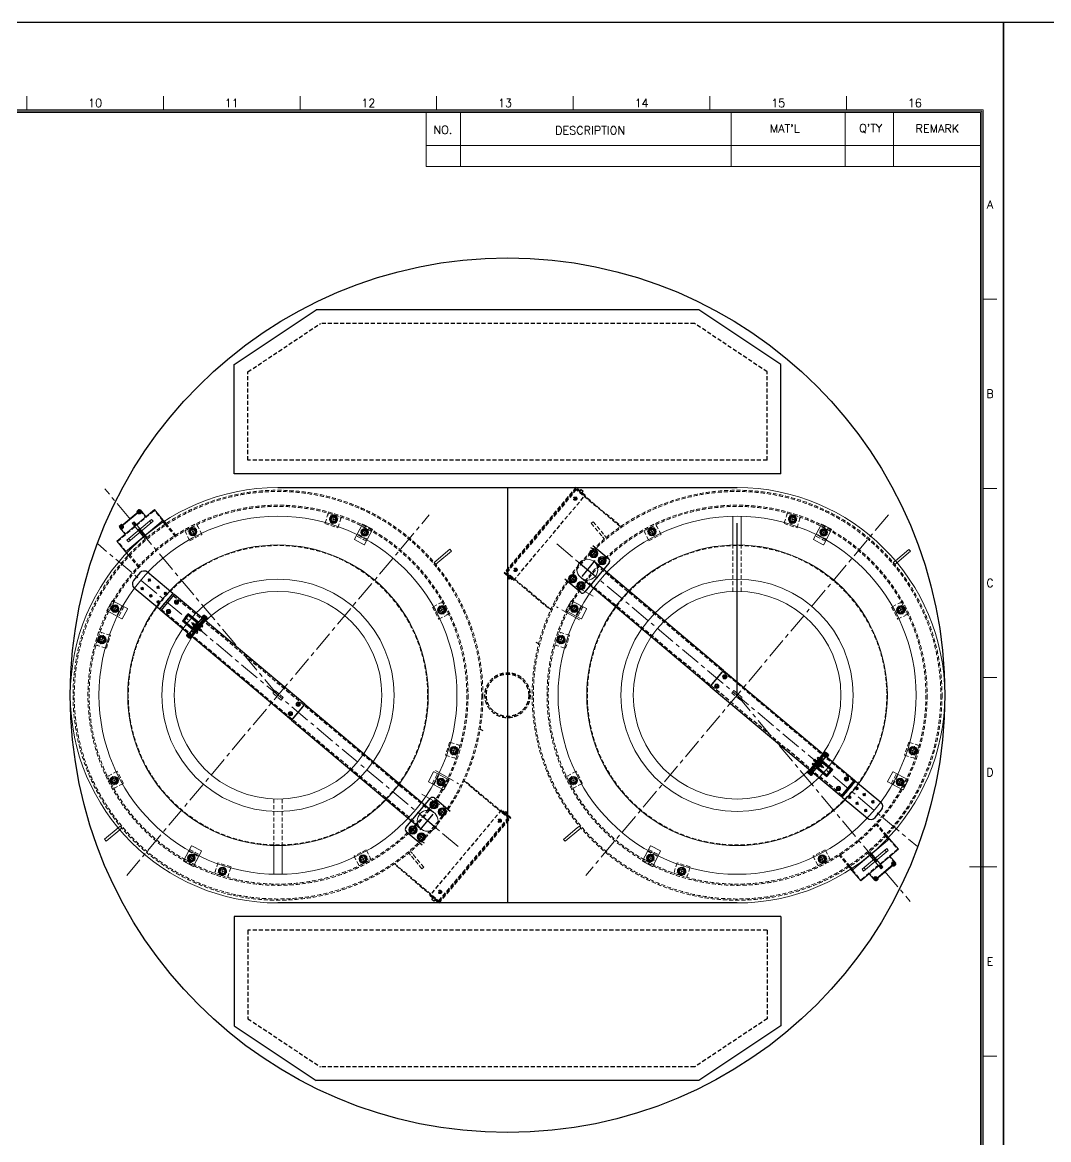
# Model space of a CAD drawing. Extents: x 0 to 24546, y -1194 to 5970.
# Drawn here: x 4810 to 8566, y 1882 to 5970 of the extents above; entities that cross this region are included whole.
import ezdxf
from ezdxf.enums import TextEntityAlignment as Align

# ---------------------------------------------------------------- set-up
doc = ezdxf.new("R2010")
doc.units = 0
doc.header["$LTSCALE"] = 60
doc.linetypes.add('CENTER', pattern=[2, 1.25, -0.25, 0.25, -0.25])
doc.linetypes.add('HIDDEN', pattern=[0.375, 0.25, -0.125])
doc.layers.get('0').update_dxf_attribs({"linetype": 'CONTINUOUS'})
for name, color, linetype in [('2', 2, 'HIDDEN'), ('A', 2, 'CONTINUOUS'), ('BOM-UDEF', 3, 'CONTINUOUS'), ('C', 3, 'CENTER'), ('CL', 3, 'CENTER'), ('CO', 7, 'CONTINUOUS'), ('D', 1, 'CONTINUOUS'), ('DIM', 2, 'CONTINUOUS'), ('FL', 1, 'CONTINUOUS'), ('H', 6, 'HIDDEN'), ('HL', 2, 'HIDDEN'), ('TITLE', 7, 'CONTINUOUS')]:
    doc.layers.add(name, color=color, linetype=linetype)
doc.styles.add('ROMANS', font='ROMANS')

# ---------------------------------------------------------------- blocks, each defined once
blk = doc.blocks.new('SFFGEG')
at = {"layer": 'A', "lineweight": 5}
for p, q in [((464, -1043.64336), (452, -1050.5712)), ((452, -1050.5712), (452, -1064.4288)), ((476, -1050.5712), (464, -1043.64336)), ((476, -1064.4288), (476, -1050.5712)), ((452, -1064.4288), (464, -1071.35664)), ((464, -1071.35664), (476, -1064.4288))]:
    blk.add_line(p, q, dxfattribs=at)
for radius in [15, 13.3, 12]:
    blk.add_circle((464, -1057.5), radius, dxfattribs=at)
at = {"layer": 'CL', "lineweight": 5}
for p, q in [((447, -1057.5), (481, -1057.5)), ((448.152, -1057.5), (479.848, -1057.5)), ((448.7, -1057.5), (479.3, -1057.5)), ((464, -1040.5), (464, -1074.5)), ((464, -1041.652), (464, -1073.348)), ((464, -1042.2), (464, -1072.8))]:
    blk.add_line(p, q, dxfattribs=at)
at = {"layer": 'D', "lineweight": 5}
blk.add_circle((464, -1057.5), 8.1, dxfattribs=at)
at = {"layer": 'H', "lineweight": 5}
blk.add_circle((464, -1057.5), 9, dxfattribs=at)
blk = doc.blocks.new('WEFWEEF')
at = {"layer": 'A', "lineweight": 5}
for p, q in [((1324.5, -977.99432), (1318, -981.7469)), ((1331, -981.7469), (1324.5, -977.99432)), ((1318, -981.7469), (1318, -989.2531)), ((1318, -989.2531), (1324.5, -993.00568)), ((1324.5, -993.00568), (1331, -989.2531)), ((1331, -989.2531), (1331, -981.7469))]:
    blk.add_line(p, q, dxfattribs=at)
for radius in [7.8, 6.5]:
    blk.add_circle((1324.5, -985.5), radius, dxfattribs=at)
at = {"layer": 'CL', "lineweight": 5}
for p, q in [((1324.5, -976.7), (1324.5, -994.3)), ((1324.5, -976.999), (1324.5, -994.001)), ((1315.7, -985.5), (1333.3, -985.5)), ((1315.999, -985.5), (1333.001, -985.5))]:
    blk.add_line(p, q, dxfattribs=at)
at = {"layer": 'H', "lineweight": 5}
blk.add_circle((1324.5, -985.5), 4.6, dxfattribs=at)
blk = doc.blocks.new('HS_BOM', base_point=(2934.2, 4983.9))
at = {"layer": 'BOM-UDEF', "lineweight": 5}
blk.add_circle((2934.2, 4983.9), 0.25, dxfattribs=at)
blk = doc.blocks.new('egasghr')
at = {"layer": 'A', "lineweight": 5}
for p, q in [((4766.1, 1991.9), (4766.1, 2031.9)), ((4829.1, 2032.9), (4767.1, 2032.9)), ((4787.1, 2020.4), (4792.1, 2020.4)), ((4787.1, 2003.4), (4792.1, 2003.4)), ((4830.1, 2031.9), (4830.1, 1991.9)), ((4829.1, 1990.9), (4767.1, 1990.9))]:
    blk.add_line(p, q, dxfattribs=at)
for centre, radius, start, end in [((4767.1, 2031.9), 1, 90, 180), ((4787.1, 2011.9), 8.5, 90, 270), ((4792.1, 2011.9), 8.5, 270, 90), ((4829.1, 2031.9), 1, 0, 90), ((4767.1, 1991.9), 1, 180, 270), ((4829.1, 1991.9), 1, 270, 0)]:
    blk.add_arc(centre, radius, start, end, dxfattribs=at)
at = {"layer": 'C', "lineweight": 5}
for p, q in [((4773.6, 2011.9), (4805.6, 2011.9)), ((4789.6, 1998.4), (4789.6, 2025.4))]:
    blk.add_line(p, q, dxfattribs=at)
at = {"layer": 'H', "lineweight": 5}
for p, q in [((4775.1, 1990.9), (4775.1, 2032.9)), ((4807.1, 1990.9), (4807.1, 2032.9))]:
    blk.add_line(p, q, dxfattribs=at)
blk = doc.blocks.new('aggs')
at = {"layer": 'A', "lineweight": 5}
for p, q in [((2058.8, 1709), (2047.8, 1702.7)), ((2047.8, 1702.7), (2047.8, 1690)), ((2047.8, 1690), (2058.8, 1683.6)), ((2069.8, 1702.7), (2058.8, 1709)), ((2058.8, 1683.6), (2069.8, 1690)), ((2069.8, 1690), (2069.8, 1702.7))]:
    blk.add_line(p, q, dxfattribs=at)
for radius in [14, 11.8, 11, 8, 7.1]:
    blk.add_circle((2058.8, 1696.3), radius, dxfattribs=at)
at = {"layer": 'CL', "lineweight": 5}
for p, q in [((2042.8, 1696.3), (2074.8, 1696.3)), ((2044.1, 1696.3), (2073.5, 1696.3)), ((2045, 1696.3), (2072.6, 1696.3)), ((2058.8, 1712.3), (2058.8, 1680.3)), ((2058.8, 1711), (2058.8, 1681.6)), ((2058.8, 1710.1), (2058.8, 1682.5))]:
    blk.add_line(p, q, dxfattribs=at)
at = {"layer": 'BOM-UDEF', "lineweight": 5}
for p in [(2060.4, 1707.3), (2060.5, 1705.8), (2063.3, 1705.1)]:
    blk.add_blockref('HS_BOM', p, dxfattribs=at)

msp = doc.modelspace()

# ---------------------------------------------------------------- linework, layer by layer
at = {"lineweight": 5}
for centre, radius in [((5745.4, 3508.1), 425), ((7425.4, 3508.1), 425), ((5745.4, 3508.1), 380), ((7425.4, 3508.1), 380)]:
    msp.add_circle(centre, radius, dxfattribs=at)
at = {"layer": '2'}
for p, q in [((5360.4, 3880.8), (5311.5, 3822.5)), ((5360.4, 3880.8), (5311.5, 3822.5)), ((7810.4, 3135.4), (7859.3, 3193.6)), ((7810.4, 3135.4), (7859.3, 3193.6))]:
    msp.add_line(p, q, dxfattribs=at)
at = {"layer": 'A', "lineweight": 5}
for p, q in [((8326, 5650), (326, 5650)), ((8321, 5645), (331, 5645)), ((8321, 115), (8321, 5645)), ((8326, 110), (8326, 5650)), ((8316, 5640), (336, 5640)), ((6287.7, 5442), (6287.7, 5640)), ((8316, 120), (8316, 5640)), ((5155.2, 4071.5), (5293.1, 4187.2)), ((5165, 4121.9), (5241.7, 4186.2)), ((5166.5, 4120.2), (5243.1, 4184.5)), ((5229.1, 4180.9), (5228.8, 4180)), ((5231, 4177.3), (5228.8, 4180)), ((5236.7, 4187.3), (5229.1, 4180.9)), ((5239.9, 4184.7), (5231, 4177.3)), ((5231, 4181.9), (5233.3, 4179.2)), ((5235.4, 4185.6), (5237.7, 4182.9)), ((5237.6, 4187.5), (5236.7, 4187.3)), ((5237.6, 4187.5), (5239.9, 4184.7)), ((5241.7, 4186.2), (5262.4, 4161.5)), ((5243.1, 4184.5), (5241.7, 4186.2)), ((5325.2, 4148.9), (5293.1, 4187.2)), ((5164.8, 4127), (5172.5, 4133.4)), ((5166.8, 4123.4), (5175.7, 4130.8)), ((5171.2, 4131.7), (5173.4, 4129)), ((5172.5, 4133.4), (5173.4, 4133.6)), ((5175.7, 4130.8), (5173.4, 4133.6)), ((5187.3, 4033.2), (5325.2, 4148.9)), ((5192.1, 4075.7), (5282.5, 4151.6)), ((5197.9, 4068.8), (5288.3, 4144.7)), ((5211.7, 4137.2), (5218.6, 4143)), ((5211.7, 4137.2), (5253.5, 4087.4)), ((5218.6, 4143), (5260.4, 4093.1)), ((5282.5, 4151.6), (5288.3, 4144.7)), ((7410.4, 4057.9), (7410.4, 4162.9)), ((7440.4, 4057.9), (7440.4, 4162.9)), ((5164.5, 4126.1), (5164.8, 4127)), ((5164.5, 4126.1), (5166.8, 4123.4)), ((5165, 4121.9), (5185.8, 4097.2)), ((5166.5, 4120.2), (5165, 4121.9)), ((5166.7, 4128), (5169, 4125.3)), ((5187.3, 4033.2), (5155.2, 4071.5)), ((5192.1, 4075.7), (5197.9, 4068.8)), ((6374.3, 4042.1), (6324.5, 4000.3)), ((6380.1, 4035.2), (6330.3, 3993.4)), ((6374.3, 4042.1), (6380.1, 4035.2)), ((8054.5, 4041.8), (8004.7, 4000)), ((8060.3, 4034.9), (8010.5, 3993.1)), ((8054.5, 4041.8), (8060.3, 4034.9)), ((5365, 3876.9), (5360.4, 3880.8)), ((5316.1, 3818.7), (5311.5, 3822.5)), ((5430.8, 3768.1), (5446.1, 3755.3)), ((5434.7, 3772.7), (5450, 3759.9)), ((5461.5, 3742.4), (5446.1, 3755.3)), ((5465.3, 3747), (5450, 3759.9)), ((7709.4, 3273.7), (7724.7, 3260.9)), ((7705.5, 3269.1), (7720.8, 3256.3)), ((7736.2, 3243.4), (7720.8, 3256.3)), ((7740, 3248), (7724.7, 3260.9)), ((7854.7, 3197.5), (7859.3, 3193.6)), ((7805.8, 3139.2), (7810.4, 3135.4)), ((5110.5, 2981.2), (5160.3, 3023)), ((5116.3, 2974.3), (5166.1, 3016.1)), ((6790.8, 2980.9), (6840.6, 3022.7)), ((6796.6, 2974), (6846.4, 3015.8)), ((5116.3, 2974.3), (5110.5, 2981.2)), ((5730.4, 2958.3), (5730.4, 2853.2)), ((5760.4, 2958.3), (5760.4, 2853.2)), ((6796.6, 2974), (6790.8, 2980.9)), ((7983.5, 2983), (7845.6, 2867.3)), ((8015.7, 2944.7), (7877.8, 2829)), ((7972.9, 2947.3), (7882.6, 2871.5)), ((7978.7, 2940.4), (7972.9, 2947.3)), ((7983.5, 2983), (8015.7, 2944.7)), ((7978.7, 2940.4), (7888.3, 2864.6)), ((7952.3, 2873.2), (7910.5, 2923)), ((7959.2, 2879), (7917.4, 2928.8)), ((8005.8, 2894.2), (7985, 2918.9)), ((7845.6, 2867.3), (7877.8, 2829)), ((7888.3, 2864.6), (7882.6, 2871.5)), ((8004.3, 2896), (7927.7, 2831.7)), ((8005.8, 2894.2), (7929.2, 2829.9)), ((7959.2, 2879), (7952.3, 2873.2)), ((8004, 2892.7), (7995.2, 2885.3)), ((7995.2, 2885.3), (7997.5, 2882.6)), ((7999.7, 2884.4), (7997.4, 2887.2)), ((7998.3, 2882.7), (7997.5, 2882.6)), ((8006, 2889.2), (7998.3, 2882.7)), ((8004.1, 2888.1), (8001.8, 2890.9)), ((8006.3, 2890), (8004, 2892.7)), ((8004.3, 2896), (8005.8, 2894.2)), ((8006.3, 2890), (8006, 2889.2)), ((7929.2, 2829.9), (7908.4, 2854.7)), ((7927.7, 2831.7), (7929.2, 2829.9)), ((7930.9, 2831.4), (7939.8, 2838.8)), ((7933.2, 2828.7), (7930.9, 2831.4)), ((7935.4, 2830.5), (7933.1, 2833.3)), ((7933.2, 2828.7), (7934.1, 2828.8)), ((7934.1, 2828.8), (7941.8, 2835.3)), ((7939.9, 2834.2), (7937.6, 2837)), ((7939.8, 2838.8), (7942.1, 2836.1)), ((7941.8, 2835.3), (7942.1, 2836.1))]:
    msp.add_line(p, q, dxfattribs=at)
at = {"layer": 'A', "color": 7, "lineweight": 5}
msp.add_line((6287.7, 5520), (8316, 5520), dxfattribs=at)
at = {"layer": 'A'}
for p, q in [((5585.4, 4718.1), (5885.4, 4918.1)), ((7285.4, 4918.1), (5885.4, 4918.1)), ((7585.4, 4718.1), (7285.4, 4918.1)), ((5585.4, 4318.1), (5585.4, 4718.1)), ((7585.4, 4318.1), (7585.4, 4718.1)), ((7585.4, 4318.1), (5585.4, 4318.1)), ((5745.4, 4268.1), (6585.4, 4268.1)), ((6585.4, 4268.1), (6585.4, 2748.1)), ((6585.4, 4268.1), (7425.4, 4268.1)), ((5325.2, 4148.9), (5329.6, 4143.6)), ((5329.6, 4143.6), (5335.3, 4136.9)), ((7425.4, 3508.1), (7425.4, 4138.1)), ((6955.9, 4006.5), (6897.9, 4055.2)), ((5187.3, 4033.2), (5190.9, 4028.9)), ((5190.9, 4028.9), (5197.4, 4021.2)), ((6957.2, 3992.4), (6867.2, 3885.1)), ((7376.3, 3598.9), (6904.7, 3994.6)), ((5240.3, 3955.4), (5217.1, 3927.8)), ((5360.4, 3880.8), (5268.5, 3957.9)), ((6853.1, 3883.9), (6795, 3932.6)), ((7327.4, 3540.7), (6855.9, 3936.4)), ((5311.5, 3822.5), (5219.6, 3899.7)), ((5360.4, 3880.8), (5311.5, 3822.5)), ((5365, 3876.9), (5316.1, 3818.7)), ((5843.4, 3475.5), (5365, 3876.9)), ((5794.5, 3417.3), (5316.1, 3818.7)), ((5406.3, 3792.6), (5417.2, 3805.6)), ((5452.3, 3770.4), (5414.3, 3802.2)), ((5455.2, 3773.8), (5417.2, 3805.6)), ((5406.3, 3792.6), (5395.4, 3779.6)), ((5433.3, 3747.8), (5395.4, 3779.6)), ((5436.2, 3751.2), (5398.3, 3783)), ((5409.8, 3789.7), (5401.7, 3780.1)), ((5409.8, 3789.7), (5417.8, 3799.3)), ((5413.3, 3723.9), (5470.6, 3792.2)), ((5478.2, 3785.8), (5420.9, 3717.5)), ((5434.7, 3772.7), (5430.8, 3768.1)), ((5468, 3757.2), (5459.9, 3763.9)), ((5470.9, 3760.6), (5462.8, 3767.4)), ((5468.3, 3794.1), (5474.3, 3801.3)), ((5480.5, 3783.8), (5468.3, 3794.1)), ((5474.3, 3801.3), (5475.2, 3801.4)), ((5486.6, 3791), (5474.3, 3801.3)), ((5475.2, 3801.4), (5486.5, 3791.9)), ((5486.6, 3791), (5480.5, 3783.8)), ((5486.5, 3791.9), (5486.6, 3791)), ((5420.9, 3717.5), (5413.3, 3723.9)), ((5413.4, 3722.7), (5413.3, 3723.9)), ((5419.8, 3717.4), (5413.4, 3722.7)), ((5437.1, 3736.7), (5429.4, 3743.2)), ((5449, 3734.6), (5441, 3741.3)), ((5451.9, 3738), (5443.9, 3744.8)), ((5451.9, 3738), (5449, 3734.6)), ((5465.3, 3747), (5461.5, 3742.4)), ((5468, 3757.2), (5470.9, 3760.6)), ((5420.9, 3717.5), (5419.8, 3717.4)), ((7327.4, 3540.7), (7376.3, 3598.9)), ((7376.3, 3598.9), (7854.7, 3197.5)), ((7330.3, 3544.1), (7373.4, 3595.4)), ((7327.4, 3540.7), (7805.8, 3139.2)), ((5843.4, 3475.5), (5794.5, 3417.3)), ((5843.4, 3475.5), (6315, 3079.8)), ((5840.5, 3472), (5797.4, 3420.7)), ((5794.5, 3417.3), (6266.1, 3021.5)), ((7692.6, 3230.4), (7749.9, 3298.7)), ((7757.6, 3292.3), (7700.2, 3223.9)), ((7705.5, 3269.1), (7709.4, 3273.7)), ((7718.9, 3278.1), (7721.8, 3281.5)), ((7718.9, 3278.1), (7727, 3271.4)), ((7721.8, 3281.5), (7729.9, 3274.8)), ((7733.7, 3279.4), (7741.4, 3273)), ((7749.9, 3298.7), (7751.1, 3298.8)), ((7749.9, 3298.7), (7757.6, 3292.3)), ((7751.1, 3298.8), (7757.5, 3293.4)), ((7757.5, 3293.4), (7757.6, 3292.3)), ((7684.2, 3225.1), (7690.3, 3232.3)), ((7690.3, 3232.3), (7702.5, 3222)), ((7702.9, 3259), (7700, 3255.5)), ((7700, 3255.5), (7708, 3248.8)), ((7702.9, 3259), (7710.9, 3252.2)), ((7715.7, 3242.3), (7753.6, 3210.5)), ((7718.6, 3245.8), (7756.5, 3214)), ((7734.6, 3264.9), (7772.5, 3233.1)), ((7736.2, 3243.4), (7740, 3248)), ((7737.5, 3268.4), (7775.4, 3236.6)), ((7761.1, 3226.4), (7769.1, 3236)), ((7764.5, 3223.5), (7775.4, 3236.6)), ((7684.3, 3224.3), (7684.2, 3225.1)), ((7684.2, 3225.1), (7696.5, 3214.8)), ((7695.7, 3214.7), (7684.3, 3224.3)), ((7696.5, 3214.8), (7695.7, 3214.7)), ((7702.5, 3222), (7696.5, 3214.8)), ((7761.1, 3226.4), (7753, 3216.8)), ((7764.5, 3223.5), (7753.6, 3210.5)), ((7805.8, 3139.2), (7854.7, 3197.5)), ((7810.4, 3135.4), (7859.3, 3193.6)), ((7859.3, 3193.6), (7951.2, 3116.5)), ((6213.7, 3023.8), (6303.7, 3131)), ((6317.7, 3132.3), (6375.8, 3083.6)), ((7810.4, 3135.4), (7902.4, 3058.3)), ((7930.5, 3060.7), (7953.7, 3088.3)), ((6214.9, 3009.7), (6272.9, 2961)), ((7979.9, 2987.3), (7973.4, 2995)), ((7983.5, 2983), (7979.9, 2987.3)), ((7841.2, 2872.6), (7835.6, 2879.3)), ((7845.6, 2867.3), (7841.2, 2872.6)), ((6585.4, 2748.1), (5745.4, 2748.1)), ((7425.4, 2748.1), (6585.4, 2748.1)), ((7585.4, 2698.1), (5585.4, 2698.1)), ((5585.4, 2698.1), (5585.4, 2298.1)), ((7585.4, 2698.1), (7585.4, 2298.1)), ((5585.4, 2298.1), (5885.4, 2098.1)), ((7585.4, 2298.1), (7285.4, 2098.1)), ((7285.4, 2098.1), (5885.4, 2098.1))]:
    msp.add_line(p, q, dxfattribs=at)
at = {"layer": 'A', "lineweight": 20}
for p, q in [((5436.8, 3760.5), (5438.1, 3762)), ((5438.1, 3762), (5454.2, 3748.5)), ((5443.2, 3768.2), (5441.9, 3766.6)), ((5441.9, 3766.6), (5458, 3753.1)), ((5444.5, 3769.7), (5443.2, 3768.2)), ((5459.3, 3754.7), (5443.2, 3768.2)), ((5443.2, 3768.2), (5459.3, 3754.7)), ((5445.8, 3771.2), (5444.5, 3769.7)), ((5460.6, 3756.2), (5444.5, 3769.7)), ((5444.5, 3769.7), (5460.6, 3756.2)), ((5447.1, 3772.8), (5445.8, 3771.2)), ((5461.9, 3757.7), (5445.8, 3771.2)), ((5445.8, 3771.2), (5461.9, 3757.7)), ((5463.2, 3759.3), (5447.1, 3772.8)), ((5464.4, 3793.4), (5465.7, 3795)), ((5480.5, 3779.9), (5464.4, 3793.4)), ((5465.7, 3795), (5481.8, 3781.5)), ((5481.8, 3781.5), (5480.5, 3779.9)), ((5410.2, 3727.7), (5414.8, 3733.2)), ((5410.2, 3727.7), (5410.7, 3726.3)), ((5410.7, 3726.3), (5423.7, 3715.3)), ((5413.9, 3724.5), (5418.6, 3730.1)), ((5414.3, 3733.7), (5415.6, 3735.2)), ((5430.4, 3720.2), (5414.3, 3733.7)), ((5414.8, 3733.2), (5429.9, 3720.6)), ((5415.6, 3735.2), (5431.7, 3721.7)), ((5421.5, 3718.2), (5426.1, 3723.8)), ((5429.9, 3720.6), (5425.2, 3715.1)), ((5431.7, 3721.7), (5430.4, 3720.2)), ((5432.9, 3755.9), (5434.2, 3757.4)), ((5449, 3742.4), (5432.9, 3755.9)), ((5434.2, 3757.4), (5435.5, 3759)), ((5450.3, 3743.9), (5434.2, 3757.4)), ((5434.2, 3757.4), (5450.3, 3743.9)), ((5435.5, 3759), (5436.8, 3760.5)), ((5451.6, 3745.5), (5435.5, 3759)), ((5435.5, 3759), (5451.6, 3745.5)), ((5452.9, 3747), (5436.8, 3760.5)), ((5436.8, 3760.5), (5452.9, 3747)), ((5450.3, 3743.9), (5449, 3742.4)), ((5451.6, 3745.5), (5450.3, 3743.9)), ((5452.9, 3747), (5451.6, 3745.5)), ((5454.2, 3748.5), (5452.9, 3747)), ((5458, 3753.1), (5459.3, 3754.7)), ((5459.3, 3754.7), (5460.6, 3756.2)), ((5460.6, 3756.2), (5461.9, 3757.7)), ((5461.9, 3757.7), (5463.2, 3759.3)), ((5423.7, 3715.3), (5425.2, 3715.1)), ((7717.9, 3269.1), (7719.2, 3270.7)), ((7719.2, 3270.7), (7720.5, 3272.2)), ((7719.2, 3270.7), (7735.3, 3257.2)), ((7735.3, 3257.2), (7719.2, 3270.7)), ((7720.5, 3272.2), (7721.8, 3273.7)), ((7720.5, 3272.2), (7736.6, 3258.7)), ((7736.6, 3258.7), (7720.5, 3272.2)), ((7721.8, 3273.7), (7737.9, 3260.2)), ((7739.1, 3294.4), (7740.4, 3296)), ((7755.2, 3280.9), (7739.1, 3294.4)), ((7740.4, 3296), (7756.5, 3282.5)), ((7741, 3295.5), (7745.6, 3301.1)), ((7756, 3282.9), (7741, 3295.5)), ((7749.4, 3297.9), (7744.7, 3292.4)), ((7747.1, 3300.8), (7745.6, 3301.1)), ((7760.1, 3289.9), (7747.1, 3300.8)), ((7756.9, 3291.6), (7752.2, 3286)), ((7756.5, 3282.5), (7755.2, 3280.9)), ((7760.6, 3288.4), (7756, 3282.9)), ((7760.6, 3288.4), (7760.1, 3289.9)), ((7689, 3234.7), (7690.3, 3236.2)), ((7705.1, 3221.2), (7689, 3234.7)), ((7690.3, 3236.2), (7706.4, 3222.7)), ((7708.9, 3258.4), (7707.7, 3256.9)), ((7707.7, 3256.9), (7723.7, 3243.4)), ((7710.2, 3259.9), (7708.9, 3258.4)), ((7708.9, 3258.4), (7725, 3244.9)), ((7725, 3244.9), (7708.9, 3258.4)), ((7711.5, 3261.5), (7710.2, 3259.9)), ((7710.2, 3259.9), (7726.3, 3246.5)), ((7726.3, 3246.5), (7710.2, 3259.9)), ((7712.8, 3263), (7711.5, 3261.5)), ((7711.5, 3261.5), (7727.6, 3248)), ((7727.6, 3248), (7711.5, 3261.5)), ((7728.9, 3249.5), (7712.8, 3263)), ((7716.7, 3267.6), (7717.9, 3269.1)), ((7732.7, 3254.1), (7716.7, 3267.6)), ((7717.9, 3269.1), (7734, 3255.6)), ((7734, 3255.6), (7717.9, 3269.1)), ((7723.7, 3243.4), (7725, 3244.9)), ((7725, 3244.9), (7726.3, 3246.5)), ((7726.3, 3246.5), (7727.6, 3248)), ((7727.6, 3248), (7728.9, 3249.5)), ((7734, 3255.6), (7732.7, 3254.1)), ((7735.3, 3257.2), (7734, 3255.6)), ((7736.6, 3258.7), (7735.3, 3257.2)), ((7737.9, 3260.2), (7736.6, 3258.7)), ((7706.4, 3222.7), (7705.1, 3221.2))]:
    msp.add_line(p, q, dxfattribs=at)
at = {"layer": 'A'}
for points in [[(0, 0), (8400, 0), (8400, 5970), (0, 5970)], [(8400, -1194), (18480, -1194), (18480, 5970), (8400, 5970)]]:
    msp.add_lwpolyline(points, close=True, dxfattribs=at)
msp.add_circle((6585.4, 3508.1), 1600, dxfattribs=at)
at = {"layer": 'A', "lineweight": 5}
for centre, radius in [((5745.4, 3508.1), 655), ((7425.4, 3508.1), 655), ((5745.4, 3508.1), 550), ((7425.4, 3508.1), 550), ((6877.7, 3967.7), 38.1), ((5274.8, 3929.7), 4.5), ((5248.5, 3898.3), 4.5), ((5306.5, 3903.1), 4.5), ((5333.2, 3880.7), 4.5), ((5280.1, 3871.7), 4.5), ((5306.9, 3849.3), 4.5), ((7864, 3166.8), 4.5), ((7890.7, 3144.4), 4.5), ((7837.6, 3135.4), 4.5), ((7864.4, 3113), 4.5), ((7922.3, 3117.9), 4.5), ((6293.1, 3048.5), 38.1), ((7896, 3086.4), 4.5)]:
    msp.add_circle(centre, radius, dxfattribs=at)
for centre, radius, start, end in [((5745.4, 3508.1), 760, 90, 270), ((7425.4, 3508.1), 760, 270, 90), ((5231.2, 4179.4), 2.55, 95.591, 164.409), ((5239.3, 4176.4), 10, 113.2199, 146.7801), ((5237.9, 4184.9), 2.55, 95.591, 164.409), ((5175.1, 4122.5), 10, 113.2199, 146.7801), ((5173.6, 4131), 2.55, 95.591, 164.409), ((5167, 4125.5), 2.55, 95.591, 164.409), ((7997.2, 2885.1), 2.55, 275.591, 344.409), ((7995.7, 2893.6), 10, 293.2199, 326.7801), ((8003.8, 2890.7), 2.55, 275.591, 344.409), ((7933, 2831.2), 2.55, 275.591, 344.409), ((7931.5, 2839.7), 10, 293.2199, 326.7801), ((7939.6, 2836.8), 2.55, 275.591, 344.409)]:
    msp.add_arc(centre, radius, start, end, dxfattribs=at)
at = {"layer": 'A'}
for centre, radius, start, end in [((6949.5, 3998.8), 10, 320, 50), ((5232.5, 3915), 20, 140, 230), ((5255.6, 3942.6), 20, 50, 140), ((6859.5, 3891.5), 10, 230, 320), ((5427.6, 3733), 17, 212.8014, 229.5998), ((5427.4, 3733.1), 17, 230.4002, 247.1986), ((7743.4, 3283), 17, 50.4002, 67.1986), ((7743.2, 3283.2), 17, 32.8014, 49.5998), ((6311.3, 3124.6), 10, 50, 140), ((7938.4, 3101.2), 20, 320, 50), ((7915.2, 3073.6), 20, 230, 320), ((6221.3, 3017.4), 10, 140, 230)]:
    msp.add_arc(centre, radius, start, end, dxfattribs=at)
at = {"layer": 'A', "lineweight": 20}
for centre, radius, start, end in [((5414.4, 3728.9), 4.34, 195.591, 264.409), ((5428.2, 3733.8), 17, 212.8014, 229.5998), ((5428, 3733.9), 17, 230.4002, 247.1986), ((5425.6, 3719.4), 4.34, 195.591, 264.409), ((7745.2, 3296.7), 4.34, 15.591, 84.409), ((7742.8, 3282.2), 17, 50.4002, 67.1986), ((7742.6, 3282.4), 17, 32.8014, 49.5998), ((7756.5, 3287.3), 4.34, 15.591, 84.409)]:
    msp.add_arc(centre, radius, start, end, dxfattribs=at)
at = {"layer": 'C', "lineweight": 5}
for p, q in [((5745.4, 3508.1), (5112.1, 4262.9)), ((6898.5, 3870), (6814.5, 3918.5)), ((6848.5, 3783.4), (6764.5, 3831.9)), ((7425.4, 3508.1), (8058.8, 2753.3)), ((6322.3, 3232.8), (6406.3, 3184.2)), ((6272.3, 3146.1), (6356.3, 3097.6))]:
    msp.add_line(p, q, dxfattribs=at)
at = {"layer": 'CL', "color": 1, "linetype": 'Continuous', "lineweight": 5}
msp.add_line((6287.7, 5442), (8316, 5442), dxfattribs=at)
at = {"layer": 'CL', "lineweight": 5}
for p, q in [((5231.6, 4185.6), (5243.2, 4171.8)), ((5236.3, 4180), (5240.8, 4174.7)), ((5167.4, 4131.7), (5178.9, 4117.9)), ((5191.8, 2848.4), (6299, 4167.8)), ((7979, 4167.8), (6871.8, 2848.4)), ((5172.1, 4126.1), (5176.6, 4120.8)), ((6405.1, 2954.5), (5085.7, 4061.6)), ((6765.7, 4061.6), (8085.1, 2954.5)), ((5279.7, 3925.6), (5269.9, 3933.8)), ((5270.7, 3924.8), (5278.9, 3934.6)), ((5253.4, 3894.2), (5243.6, 3902.4)), ((5244.4, 3893.4), (5252.6, 3903.2)), ((5311.4, 3899), (5301.6, 3907.3)), ((5302.4, 3898.2), (5310.6, 3908.1)), ((5338.1, 3876.6), (5328.3, 3884.8)), ((5329.1, 3875.8), (5337.3, 3885.6)), ((5285, 3867.6), (5275.2, 3875.9)), ((5276, 3866.8), (5284.2, 3876.6)), ((5311.8, 3845.2), (5301.9, 3853.4)), ((5302.7, 3844.4), (5311, 3854.2)), ((7859.1, 3170.9), (7868.9, 3162.7)), ((7868.1, 3171.7), (7859.9, 3161.9)), ((7885.8, 3148.5), (7895.6, 3140.3)), ((7894.8, 3149.3), (7886.6, 3139.5)), ((7832.7, 3139.5), (7842.5, 3131.3)), ((7841.7, 3140.3), (7833.5, 3130.5)), ((7859.5, 3117.1), (7869.3, 3108.9)), ((7868.5, 3117.9), (7860.2, 3108.1)), ((7917.4, 3122), (7927.2, 3113.7)), ((7926.5, 3122.8), (7918.2, 3113)), ((7891.1, 3090.6), (7900.9, 3082.3)), ((7900.1, 3091.3), (7891.9, 3081.5)), ((8003.4, 2884.4), (7991.9, 2898.2)), ((7998.8, 2890), (7994.3, 2895.4)), ((7939.2, 2830.5), (7927.6, 2844.3)), ((7934.5, 2836.1), (7930, 2841.5))]:
    msp.add_line(p, q, dxfattribs=at)
at = {"layer": 'CL'}
for p, q in [((6844.9, 3995.2), (6910.5, 3940.2)), ((6905.2, 4000.5), (6850.2, 3934.9)), ((5482.1, 3798.2), (5415.3, 3718.5)), ((7688.7, 3218), (7755.5, 3297.6)), ((6325.9, 3021), (6260.3, 3076)), ((6265.6, 3015.7), (6320.6, 3081.3))]:
    msp.add_line(p, q, dxfattribs=at)
at = {"layer": 'CL', "lineweight": 20}
for p, q in [((5449.3, 3759.1), (5451.9, 3762.2)), ((5450.6, 3760.6), (5453.2, 3763.7)), ((5451.9, 3762.2), (5454.5, 3765.2)), ((5471.8, 3785.9), (5474.4, 3789)), ((5423, 3727.7), (5416.6, 3720)), ((5424.3, 3729.2), (5421.7, 3726.2)), ((5442.9, 3751.5), (5440.3, 3748.4)), ((5444.2, 3753), (5441.6, 3749.9)), ((5445.5, 3754.5), (5442.9, 3751.5)), ((5446.8, 3756), (5444.2, 3753)), ((7746.5, 3286.9), (7749.1, 3290)), ((7747.8, 3288.4), (7754.3, 3296.1)), ((7699, 3230.2), (7696.4, 3227.2)), ((7718.9, 3254), (7716.3, 3250.9)), ((7720.2, 3255.5), (7717.6, 3252.4)), ((7721.5, 3257), (7718.9, 3254)), ((7724.1, 3260.1), (7726.6, 3263.2)), ((7725.3, 3261.6), (7727.9, 3264.7)), ((7726.6, 3263.2), (7729.2, 3266.2)), ((7727.9, 3264.7), (7730.5, 3267.8))]:
    msp.add_line(p, q, dxfattribs=at)
at = {"layer": 'CO', "lineweight": 5}
msp.add_line((6413.7, 5442), (6413.7, 5640), dxfattribs=at)
at = {"layer": 'CO', "color": 1, "lineweight": 5}
for p, q in [((7403.6, 5442), (7403.6, 5640)), ((7820.6, 5442), (7820.6, 5640)), ((7997.9, 5442), (7997.9, 5640))]:
    msp.add_line(p, q, dxfattribs=at)
at = {"layer": 'FL', "lineweight": 5}
for p, q in [((5234.3, 4178.5), (5233.3, 4178.9)), ((5240, 4171.8), (5234.3, 4178.5)), ((5238.1, 4181.7), (5237.9, 4182.8)), ((5243.8, 4174.9), (5238.1, 4181.7)), ((5173.9, 4127.8), (5173.7, 4128.9)), ((5170.1, 4124.6), (5169.1, 4125)), ((5175.8, 4117.9), (5170.1, 4124.6)), ((5179.5, 4121), (5173.9, 4127.8)), ((7991.3, 2895.1), (7996.9, 2888.3)), ((7995, 2898.3), (8000.7, 2891.5)), ((7996.9, 2888.3), (7997.1, 2887.3)), ((8000.7, 2891.5), (8001.7, 2891.1)), ((7927, 2841.2), (7932.7, 2834.4)), ((7930.8, 2844.4), (7936.5, 2837.6)), ((7932.7, 2834.4), (7932.9, 2833.4)), ((7936.5, 2837.6), (7937.5, 2837.2))]:
    msp.add_line(p, q, dxfattribs=at)
at = {"layer": 'FL'}
for p, q in [((5413.4, 3722.7), (5430.1, 3742.7)), ((5419.8, 3717.4), (5436.5, 3737.3)), ((5430.1, 3742.7), (5430.4, 3744.3)), ((5436.5, 3737.3), (5438, 3737.8)), ((7734.3, 3278.9), (7732.8, 3278.3)), ((7751.1, 3298.8), (7734.3, 3278.9)), ((7740.8, 3273.5), (7740.5, 3271.9)), ((7757.5, 3293.4), (7740.8, 3273.5))]:
    msp.add_line(p, q, dxfattribs=at)
at = {"layer": 'H'}
for p, q in [((5635.4, 4691.3), (5900.6, 4868.1)), ((7270.3, 4868.1), (5900.6, 4868.1)), ((7535.4, 4691.3), (7270.3, 4868.1)), ((5635.4, 4368.1), (5635.4, 4691.3)), ((7535.4, 4368.1), (7535.4, 4691.3)), ((7535.4, 4368.1), (5635.4, 4368.1)), ((6836.2, 4269.2), (6573.5, 3956.2)), ((6836.4, 4266), (6576.8, 3956.5)), ((6836.7, 4263.1), (6579.6, 3956.7)), ((6837, 4259.9), (6582.8, 3957)), ((6870.1, 4240.7), (6836.2, 4269.2)), ((6868.6, 4239), (6836.4, 4266)), ((6867.3, 4237.4), (6836.7, 4263.1)), ((6998.2, 4124.6), (6837, 4259.9)), ((6848.6, 4253.2), (6851.3, 4256.5)), ((6855.5, 4247.4), (6848.6, 4253.2)), ((6851.3, 4256.5), (6855, 4260.8)), ((6855, 4260.8), (6861.9, 4255.1)), ((6861.9, 4255.1), (6858.2, 4250.7)), ((6607.5, 3927.7), (6870.1, 4240.7)), ((6858.2, 4250.7), (6855.5, 4247.4)), ((6992.3, 4132.6), (6867.3, 4237.4)), ((5321.7, 4146), (5331.5, 4134.4)), ((6899.4, 4042.7), (6890.4, 4047.9)), ((7851.8, 3194), (6913.2, 3981.6)), ((6573.5, 3956.2), (6607.5, 3927.7)), ((6576.8, 3956.5), (6608.9, 3929.5)), ((6610.2, 3931), (6579.6, 3956.7)), ((6744.1, 3821.7), (6582.8, 3957)), ((6588.7, 3943.5), (6585, 3939.1)), ((6585, 3939.1), (6591.9, 3933.3)), ((6591.4, 3946.8), (6588.7, 3943.5)), ((6598.3, 3941), (6591.4, 3946.8)), ((6591.9, 3933.3), (6595.6, 3937.7)), ((6595.6, 3937.7), (6598.3, 3941)), ((6735.1, 3826.2), (6610.2, 3931)), ((7808.7, 3142.7), (6870.1, 3930.3)), ((5362.1, 3873.4), (6300.7, 3085.9)), ((5319, 3822.1), (6257.6, 3034.5)), ((6699.4, 3696.3), (6690.4, 3701.5)), ((6485.1, 3383.8), (6494.5, 3379.4)), ((6426.7, 3194.4), (6588, 3059.1)), ((6435.7, 3189.9), (6560.6, 3085.1)), ((6563.4, 3088.4), (6300.7, 2775.4)), ((6560.6, 3085.1), (6591.2, 3059.4)), ((6594.1, 3059.7), (6561.9, 3086.7)), ((6597.3, 3059.9), (6563.4, 3088.4)), ((6575.2, 3078.5), (6572.5, 3075.2)), ((6572.5, 3075.2), (6579.4, 3069.4)), ((6578.9, 3082.8), (6575.2, 3078.5)), ((6585.8, 3077), (6578.9, 3082.8)), ((6579.4, 3069.4), (6582.1, 3072.7)), ((6582.1, 3072.7), (6585.8, 3077)), ((6333.9, 2756.2), (6588, 3059.1)), ((6334.1, 2753), (6591.2, 3059.4)), ((6334.4, 2750.2), (6594.1, 3059.7)), ((6334.7, 2746.9), (6597.3, 3059.9)), ((7980.1, 2980.1), (7970.4, 2991.7)), ((6271.4, 2973.4), (6280.4, 2968.3)), ((6172.6, 2891.6), (6333.9, 2756.2)), ((6178.5, 2883.6), (6303.5, 2778.7)), ((7849.1, 2870.2), (7839.4, 2881.7)), ((6300.7, 2775.4), (6334.7, 2746.9)), ((6302.2, 2777.2), (6334.4, 2750.2)), ((6303.5, 2778.7), (6334.1, 2753)), ((6308.9, 2761.1), (6312.6, 2765.4)), ((6315.8, 2755.3), (6308.9, 2761.1)), ((6312.6, 2765.4), (6315.4, 2768.7)), ((6315.4, 2768.7), (6322.3, 2763)), ((6319.5, 2759.7), (6315.8, 2755.3)), ((6322.3, 2763), (6319.5, 2759.7)), ((7535.4, 2648.1), (5635.4, 2648.1)), ((5635.4, 2648.1), (5635.4, 2324.8)), ((7535.4, 2648.1), (7535.4, 2324.8)), ((5635.4, 2324.8), (5900.6, 2148.1)), ((7535.4, 2324.8), (7270.3, 2148.1)), ((7270.3, 2148.1), (5900.6, 2148.1))]:
    msp.add_line(p, q, dxfattribs=at)
at = {"layer": 'H', "lineweight": 5}
for p, q in [((6826.4, 4232.6), (6839, 4222)), ((6838, 4233.6), (6827.5, 4221)), ((5158.4, 4071.2), (5292.8, 4183.9)), ((5232.5, 4175.6), (5241.4, 4183)), ((5235.4, 4172.1), (5232.5, 4175.6)), ((5239.2, 4171.9), (5233.2, 4179.1)), ((5238.5, 4182), (5233.9, 4178.2)), ((5237.7, 4173.9), (5234.7, 4177.4)), ((5235.4, 4172.1), (5236.3, 4172.2)), ((5236.3, 4172.2), (5244, 4178.6)), ((5237.8, 4183), (5243.8, 4175.7)), ((5242.1, 4177.6), (5239.2, 4181.1)), ((5243.8, 4175.7), (5239.2, 4171.9)), ((5240, 4171.8), (5239.2, 4171.9)), ((5243.8, 4174.9), (5240, 4171.8)), ((5241.4, 4183), (5260.7, 4160)), ((5241.4, 4183), (5244.3, 4179.5)), ((5243.8, 4175.7), (5243.8, 4174.9)), ((5244, 4178.6), (5244.3, 4179.5)), ((5323.4, 4147.4), (5292.8, 4183.9)), ((5929.2, 4174.2), (5917.2, 4136)), ((5953.1, 4166.7), (5929.2, 4174.2)), ((7609.2, 4174.2), (7597.2, 4136)), ((7633.1, 4166.7), (7609.2, 4174.2)), ((5177.1, 4129.1), (5168.3, 4121.7)), ((5179.6, 4121.8), (5173.5, 4129.1)), ((5180.1, 4125.6), (5177.1, 4129.1)), ((5275.6, 4145.8), (5281.4, 4138.9)), ((5331.5, 4134.4), (5368.3, 4090.6)), ((5335.3, 4136.9), (5372.1, 4093)), ((5426.6, 4120.6), (5448.7, 4132.1)), ((5467.2, 4096.7), (5448.7, 4132.1)), ((5917.2, 4136), (5964.9, 4121)), ((5951.3, 4160.9), (5927.4, 4168.5)), ((5951.3, 4160.9), (5975.1, 4153.4)), ((5953.1, 4166.7), (5976.9, 4159.1)), ((5964.9, 4121), (5976.9, 4159.1)), ((6891.7, 4137.2), (6898.6, 4143)), ((6891.7, 4137.2), (6933.5, 4087.4)), ((6898.6, 4143), (6940.4, 4093.1)), ((7106.6, 4120.6), (7128.7, 4132.1)), ((7147.2, 4096.7), (7128.7, 4132.1)), ((7597.2, 4136), (7644.9, 4121)), ((7631.3, 4160.9), (7607.4, 4168.5)), ((7631.3, 4160.9), (7655.1, 4153.4)), ((7633.1, 4166.7), (7656.9, 4159.1)), ((7644.9, 4121), (7656.9, 4159.1)), ((5168.3, 4121.7), (5187.6, 4098.7)), ((5168.3, 4121.7), (5171.2, 4118.2)), ((5168.9, 4125.2), (5175, 4118)), ((5169.7, 4124.3), (5174.3, 4128.1)), ((5173.4, 4120), (5170.5, 4123.5)), ((5172.1, 4118.3), (5171.2, 4118.2)), ((5179.8, 4124.7), (5172.1, 4118.3)), ((5177.8, 4123.7), (5174.9, 4127.2)), ((5175, 4118), (5179.6, 4121.8)), ((5175, 4118), (5175.8, 4117.9)), ((5175.8, 4117.9), (5179.5, 4121)), ((5179.5, 4121), (5179.6, 4121.8)), ((5180.1, 4125.6), (5179.8, 4124.7)), ((5260.4, 4093.1), (5266.8, 4085.5)), ((5426.6, 4120.6), (5404.4, 4109.1)), ((5404.4, 4109.1), (5422.8, 4073.6)), ((5429.3, 4115.3), (5407.1, 4103.7)), ((5422.8, 4073.6), (5467.2, 4096.7)), ((5429.3, 4115.3), (5451.5, 4126.8)), ((6940.4, 4093.1), (6946.8, 4085.5)), ((7106.6, 4120.6), (7084.4, 4109.1)), ((7084.4, 4109.1), (7102.8, 4073.6)), ((7109.3, 4115.3), (7087.1, 4103.7)), ((7102.8, 4073.6), (7147.2, 4096.7)), ((7109.3, 4115.3), (7131.5, 4126.8)), ((5189.1, 4034.7), (5158.4, 4071.2)), ((5199, 4081.5), (5204.8, 4074.6)), ((5253.5, 4087.4), (5259.9, 4079.7)), ((6933.5, 4087.4), (6939.9, 4079.7)), ((7410.4, 3887.8), (7410.4, 4057.9)), ((7440.4, 3887.8), (7440.4, 4057.9)), ((5197.4, 4021.2), (5234.2, 3977.3)), ((5200.5, 4024.5), (5237.3, 3980.6)), ((6324.5, 4000.3), (6316.8, 3993.9)), ((6330.3, 3993.4), (6322.6, 3987)), ((6607.9, 3972.1), (6620.5, 3961.6)), ((6619.5, 3973.1), (6608.9, 3960.6)), ((8004.7, 4000), (7997, 3993.6)), ((8010.5, 3993.1), (8002.8, 3986.7)), ((6346.4, 3849.1), (6310.9, 3830.6)), ((6352.6, 3824.2), (6341.1, 3846.3)), ((6357.9, 3826.9), (6346.4, 3849.1)), ((8026.4, 3849.1), (7990.9, 3830.6)), ((8032.6, 3824.2), (8021.1, 3846.3)), ((8037.9, 3826.9), (8026.4, 3849.1)), ((6310.9, 3830.6), (6334, 3786.3)), ((6334, 3786.3), (6369.5, 3804.8)), ((6352.6, 3824.2), (6364.2, 3802)), ((6357.9, 3826.9), (6369.5, 3804.8)), ((7990.9, 3830.6), (8014, 3786.3)), ((8014, 3786.3), (8049.5, 3804.8)), ((8032.6, 3824.2), (8044.2, 3802)), ((8037.9, 3826.9), (8049.5, 3804.8)), ((5086.8, 3715.7), (5094.3, 3739.6)), ((5092.5, 3713.9), (5100.1, 3737.8)), ((5132.5, 3727.5), (5094.3, 3739.6)), ((5117.5, 3679.9), (5132.5, 3727.5)), ((6766.8, 3715.7), (6774.3, 3739.6)), ((6772.5, 3713.9), (6780.1, 3737.8)), ((6812.5, 3727.5), (6774.3, 3739.6)), ((6797.5, 3679.9), (6812.5, 3727.5)), ((5086.8, 3715.7), (5079.3, 3691.9)), ((5079.3, 3691.9), (5117.5, 3679.9)), ((5092.5, 3713.9), (5085, 3690.1)), ((6766.8, 3715.7), (6759.3, 3691.9)), ((6759.3, 3691.9), (6797.5, 3679.9)), ((6772.5, 3713.9), (6765, 3690.1)), ((5733.9, 3525.5), (5726.2, 3516.3)), ((5756.9, 3490.6), (5726.2, 3516.3)), ((5764.6, 3499.8), (5733.9, 3525.5)), ((7406.2, 3516.3), (7413.9, 3525.5)), ((7406.2, 3516.3), (7436.9, 3490.6)), ((7413.9, 3525.5), (7444.6, 3499.8)), ((5764.6, 3499.8), (5756.9, 3490.6)), ((7436.9, 3490.6), (7444.6, 3499.8)), ((6373.4, 3336.3), (6358.3, 3288.6)), ((6411.5, 3324.3), (6373.4, 3336.3)), ((6398.3, 3302.2), (6405.8, 3326.1)), ((6404, 3300.4), (6411.5, 3324.3)), ((8053.4, 3336.3), (8038.3, 3288.6)), ((8091.5, 3324.3), (8053.4, 3336.3)), ((8078.3, 3302.2), (8085.8, 3326.1)), ((8084, 3300.4), (8091.5, 3324.3)), ((6358.3, 3288.6), (6396.5, 3276.6)), ((6398.3, 3302.2), (6390.8, 3278.4)), ((6404, 3300.4), (6396.5, 3276.6)), ((8038.3, 3288.6), (8076.5, 3276.6)), ((8078.3, 3302.2), (8070.8, 3278.4)), ((8084, 3300.4), (8076.5, 3276.6)), ((5156.8, 3229.9), (5121.3, 3211.4)), ((5179.9, 3185.5), (5156.8, 3229.9)), ((6836.8, 3229.9), (6801.3, 3211.4)), ((6859.9, 3185.5), (6836.8, 3229.9)), ((5132.9, 3189.2), (5121.3, 3211.4)), ((5138.2, 3192), (5126.7, 3214.2)), ((5132.9, 3189.2), (5144.4, 3167)), ((5138.2, 3192), (5149.8, 3169.8)), ((6812.9, 3189.2), (6801.3, 3211.4)), ((6818.2, 3192), (6806.7, 3214.2)), ((6812.9, 3189.2), (6824.4, 3167)), ((6818.2, 3192), (6829.8, 3169.8)), ((5144.4, 3167), (5179.9, 3185.5)), ((6824.4, 3167), (6859.9, 3185.5)), ((5730.4, 3128.4), (5730.4, 2958.3)), ((5760.4, 3128.4), (5760.4, 2958.3)), ((5160.3, 3023), (5168, 3029.4)), ((6562.9, 3044), (6550.4, 3054.6)), ((6551.4, 3043), (6561.9, 3055.6)), ((6840.6, 3022.7), (6848.2, 3029.2)), ((7970.4, 2991.7), (7933.6, 3035.5)), ((7973.4, 2995), (7936.6, 3038.9)), ((5166.1, 3016.1), (5173.8, 3022.5)), ((6846.4, 3015.8), (6854, 3022.3)), ((8012.4, 2944.9), (7878.1, 2832.2)), ((7981.8, 2981.5), (8012.4, 2944.9)), ((6068, 2942.6), (6023.6, 2919.5)), ((6023.6, 2919.5), (6042.1, 2884)), ((6061.5, 2900.9), (6083.7, 2912.4)), ((6064.3, 2895.5), (6086.4, 2907.1)), ((6086.4, 2907.1), (6068, 2942.6)), ((6230.5, 2923), (6224, 2930.7)), ((6272.3, 2873.2), (6230.5, 2923)), ((6237.4, 2928.8), (6230.9, 2936.4)), ((6279.2, 2879), (6237.4, 2928.8)), ((7748, 2942.6), (7703.6, 2919.5)), ((7703.6, 2919.5), (7722.1, 2884)), ((7741.5, 2900.9), (7763.7, 2912.4)), ((7744.3, 2895.5), (7766.4, 2907.1)), ((7766.4, 2907.1), (7748, 2942.6)), ((7835.6, 2879.3), (7798.7, 2923.2)), ((7839.4, 2881.7), (7802.6, 2925.6)), ((7910.5, 2923), (7904, 2930.7)), ((7917.4, 2928.8), (7910.9, 2936.4)), ((7971.8, 2934.7), (7966.1, 2941.5)), ((8002.5, 2894.5), (7983.3, 2917.5)), ((5525.9, 2895.2), (5513.9, 2857)), ((5539.6, 2855.2), (5515.7, 2862.7)), ((5573.6, 2880.1), (5525.9, 2895.2)), ((5561.6, 2842), (5573.6, 2880.1)), ((6061.5, 2900.9), (6039.3, 2889.3)), ((6064.3, 2895.5), (6042.1, 2884)), ((6279.2, 2879), (6272.3, 2873.2)), ((7205.9, 2895.2), (7193.9, 2857)), ((7219.6, 2855.2), (7195.7, 2862.7)), ((7253.6, 2880.1), (7205.9, 2895.2)), ((7241.6, 2842), (7253.6, 2880.1)), ((7741.5, 2900.9), (7719.3, 2889.3)), ((7744.3, 2895.5), (7722.1, 2884)), ((7847.4, 2868.7), (7878.1, 2832.2)), ((7895.2, 2870.4), (7889.4, 2877.3)), ((7990.8, 2890.6), (7991.1, 2891.4)), ((7990.8, 2890.6), (7993.7, 2887.1)), ((7991.1, 2891.4), (7998.7, 2897.8)), ((7995.8, 2898.2), (7991.2, 2894.3)), ((7991.3, 2895.1), (7991.2, 2894.3)), ((7991.2, 2894.3), (7997.3, 2887.1)), ((7995, 2898.3), (7991.3, 2895.1)), ((7993, 2892.4), (7995.9, 2888.9)), ((7993.7, 2887.1), (8002.5, 2894.5)), ((7995.8, 2898.2), (7995, 2898.3)), ((8001.9, 2890.9), (7995.8, 2898.2)), ((8001.1, 2891.9), (7996.5, 2888)), ((7997.4, 2896.1), (8000.3, 2892.6)), ((7998.7, 2897.8), (7999.6, 2898)), ((8002.5, 2894.5), (7999.6, 2898)), ((5537.8, 2849.5), (5513.9, 2857)), ((5537.8, 2849.5), (5561.6, 2842)), ((5539.6, 2855.2), (5563.4, 2847.7)), ((7217.8, 2849.5), (7193.9, 2857)), ((7217.8, 2849.5), (7241.6, 2842)), ((7219.6, 2855.2), (7243.4, 2847.7)), ((7929.5, 2833.2), (7910.2, 2856.1)), ((7926.8, 2837.5), (7926.5, 2836.7)), ((7929.5, 2833.2), (7926.5, 2836.7)), ((7934.5, 2843.9), (7926.8, 2837.5)), ((7927, 2841.2), (7930.8, 2844.4)), ((7927, 2840.4), (7931.6, 2844.3)), ((7927, 2840.4), (7927, 2841.2)), ((7933.1, 2833.2), (7927, 2840.4)), ((7928.7, 2838.5), (7931.7, 2835)), ((7938.3, 2840.6), (7929.5, 2833.2)), ((7930.8, 2844.4), (7931.6, 2844.3)), ((7931.6, 2844.3), (7937.7, 2837)), ((7932.3, 2834.1), (7936.9, 2838)), ((7933.2, 2842.2), (7936.1, 2838.7)), ((7935.4, 2844.1), (7934.5, 2843.9)), ((7935.4, 2844.1), (7938.3, 2840.6)), ((6344.4, 2783.6), (6331.8, 2794.1)), ((6332.8, 2782.5), (6343.4, 2795.1))]:
    msp.add_line(p, q, dxfattribs=at)
for centre, radius in [((5745.4, 3508.1), 750), ((5745.4, 3508.1), 745.5), ((7425.4, 3508.1), 750), ((7425.4, 3508.1), 745.5), ((5745.4, 3508.1), 695.5), ((5745.4, 3508.1), 691), ((7425.4, 3508.1), 695.5), ((7425.4, 3508.1), 691), ((5745.4, 3508.1), 547.7), ((7425.4, 3508.1), 547.7)]:
    msp.add_circle(centre, radius, dxfattribs=at)
at = {"layer": 'H'}
for centre, radius in [((6832.7, 4227.3), 6), ((6832.7, 4227.3), 5), ((6614.2, 3966.9), 6), ((6614.2, 3966.9), 5), ((6585.4, 3508.1), 82.6), ((6585.4, 3508.1), 77.6), ((6556.6, 3049.3), 6), ((6556.6, 3049.3), 5), ((6338.1, 2788.8), 6), ((6338.1, 2788.8), 5)]:
    msp.add_circle(centre, radius, dxfattribs=at)
at = {"layer": 'H', "lineweight": 5}
for centre, radius, start, end in [((5235.2, 4174.6), 2.55, 275.591, 344.409), ((5233.8, 4183.1), 10, 292.8014, 309.5998), ((5233.7, 4183), 10, 310.4002, 327.1986), ((5241.8, 4180.2), 2.55, 275.591, 344.409), ((5171, 4120.7), 2.55, 275.591, 344.409), ((5169.6, 4129.2), 10, 292.8014, 309.5998), ((5169.4, 4129.1), 10, 310.4002, 327.1986), ((5177.6, 4126.3), 2.55, 275.591, 344.409), ((5790, 3592), 555, 59.8315, 64.1685), ((7470, 3592), 555, 59.8315, 64.1685), ((5661.5, 3552.7), 555, 149.8315, 154.1685), ((7341.5, 3552.7), 555, 149.8315, 154.1685), ((5829.3, 3463.5), 555, 329.8315, 334.1685), ((7509.3, 3463.5), 555, 329.8315, 334.1685), ((5700.8, 3424.2), 555, 239.8315, 244.1685), ((7380.8, 3424.2), 555, 239.8315, 244.1685), ((7993.2, 2889.9), 2.55, 95.591, 164.409), ((8001.4, 2887), 10, 130.4002, 147.1986), ((8001.3, 2886.9), 10, 112.8014, 129.5998), ((7999.9, 2895.4), 2.55, 95.591, 164.409), ((7929, 2836), 2.55, 95.591, 164.409), ((7937.1, 2833.1), 10, 130.4002, 147.1986), ((7937, 2833), 10, 112.8014, 129.5998), ((7935.6, 2841.5), 2.55, 95.591, 164.409)]:
    msp.add_arc(centre, radius, start, end, dxfattribs=at)
at = {"layer": 'HL', "lineweight": 20}
for p, q in [((5447.1, 3764.9), (5445.8, 3763.4)), ((5448.3, 3766.5), (5447.1, 3764.9)), ((5449.6, 3768), (5448.3, 3766.5)), ((5450.9, 3769.5), (5449.6, 3768)), ((5458.1, 3760.9), (5456.8, 3759.4)), ((5459.3, 3762.5), (5458.1, 3760.9)), ((5469.6, 3791.8), (5468.3, 3790.2)), ((5478, 3784.7), (5476.7, 3783.2)), ((5418.1, 3730.5), (5419.4, 3732)), ((5426.6, 3723.4), (5427.8, 3724.9)), ((5436.8, 3752.7), (5438.1, 3754.2)), ((5438.1, 3754.2), (5439.3, 3755.8)), ((5439.3, 3755.8), (5440.6, 3757.3)), ((5440.6, 3757.3), (5441.9, 3758.8)), ((5445.2, 3745.6), (5446.5, 3747.1)), ((5446.5, 3747.1), (5447.8, 3748.7)), ((5447.8, 3748.7), (5449.1, 3750.2)), ((5449.1, 3750.2), (5450.3, 3751.7)), ((5455.5, 3757.9), (5454.2, 3756.3)), ((5456.8, 3759.4), (5455.5, 3757.9)), ((7725.6, 3270.5), (7724.3, 3269)), ((7744.3, 3292.7), (7743, 3291.2)), ((7752.7, 3285.7), (7751.4, 3284.1)), ((7692.8, 3231.5), (7694.1, 3233)), ((7711.5, 3253.7), (7712.8, 3255.2)), ((7712.8, 3255.2), (7714.1, 3256.7)), ((7714.1, 3256.7), (7715.3, 3258.3)), ((7715.3, 3258.3), (7716.6, 3259.8)), ((7719.9, 3246.6), (7721.2, 3248.1)), ((7721.8, 3265.9), (7720.5, 3264.4)), ((7721.2, 3248.1), (7722.5, 3249.7)), ((7723.1, 3267.5), (7721.8, 3265.9)), ((7722.5, 3249.7), (7723.8, 3251.2)), ((7724.3, 3269), (7723.1, 3267.5)), ((7723.8, 3251.2), (7725.1, 3252.7)), ((7730.2, 3258.9), (7728.9, 3257.3)), ((7731.5, 3260.4), (7730.2, 3258.9)), ((7732.8, 3261.9), (7731.5, 3260.4)), ((7734, 3263.5), (7732.8, 3261.9)), ((7701.3, 3224.4), (7702.6, 3225.9))]:
    msp.add_line(p, q, dxfattribs=at)
at = {"layer": 'HL'}
for p, q in [((5474.1, 3795.8), (5477.3, 3799.6)), ((5475.9, 3790.8), (5474.1, 3795.8)), ((5479.1, 3798.1), (5475.9, 3794.3)), ((5481.2, 3789.8), (5475.9, 3790.8)), ((5482.6, 3795.2), (5479.4, 3791.3)), ((5484.4, 3793.7), (5481.2, 3789.8)), ((7686.4, 3222.5), (7689.7, 3226.3)), ((7688.2, 3221), (7691.4, 3224.8)), ((7689.7, 3226.3), (7694.9, 3225.4)), ((7691.8, 3218), (7695, 3221.8)), ((7696.7, 3220.4), (7693.5, 3216.5)), ((7694.9, 3225.4), (7696.7, 3220.4))]:
    msp.add_line(p, q, dxfattribs=at)
for centre, radius, start, end in [((5476.1, 3796.3), 2.04, 195.61, 264.39), ((5482.6, 3798.7), 8, 213.2199, 246.7801), ((5481.4, 3791.9), 2.04, 195.61, 264.39), ((7689.5, 3224.3), 2.04, 15.61, 84.39), ((7688.3, 3217.5), 8, 33.2199, 66.7801), ((7694.8, 3219.8), 2.04, 15.61, 84.39)]:
    msp.add_arc(centre, radius, start, end, dxfattribs=at)
at = {"layer": 'TITLE', "color": 6, "lineweight": 5}
for p, q in [((4826, 5650), (4826, 5700)), ((5326, 5650), (5326, 5700)), ((5826, 5650), (5826, 5700)), ((6326, 5650), (6326, 5700)), ((6826, 5650), (6826, 5700)), ((7326, 5650), (7326, 5700)), ((7826, 5650), (7826, 5700)), ((8326, 4957.5), (8376, 4957.5)), ((8326, 4265), (8376, 4265)), ((8326, 3572.5), (8376, 3572.5)), ((8276, 2880), (8376, 2880)), ((8326, 2187.5), (8376, 2187.5))]:
    msp.add_line(p, q, dxfattribs=at)

# ---------------------------------------------------------------- block references
at = {"layer": 'A', "lineweight": 5}
for name, p, rotation in [('SFFGEG', (4800.3, 4027.3), 72.50000000003514), ('SFFGEG', (6480.3, 4027.3), 72.50000000003514), ('SFFGEG', (4710, 3206.9), 117.500000000035), ('SFFGEG', (6390, 3206.9), 117.500000000035), ('aggs', (6593.5, 1489.9), 61.99999999996045), ('aggs', (8273.5, 1489.9), 61.99999999996045), ('SFFGEG', (7225.2, 5134.8), 319.9999999999707), ('SFFGEG', (7255.9, 5109.1), 319.9999999999707), ('SFFGEG', (7148.1, 5042.9), 319.9999999999707), ('SFFGEG', (7178.7, 5017.2), 319.9999999999707), ('aggs', (7763.6, 4356.2), 152.0000000000769), ('WEFWEEF', (5755.3, 2242.6), 140.0000000000241), ('SFFGEG', (5444.3, 4543.5), 27.49999999999991), ('aggs', (9443.6, 4356.2), 152.0000000000769), ('SFFGEG', (7124.3, 4543.5), 27.49999999999991), ('WEFWEEF', (5726.4, 2208.2), 140.0000000000241), ('SFFGEG', (5226.2, 2563), 162.5000000000848), ('SFFGEG', (6906.2, 2563), 162.5000000000848), ('WEFWEEF', (6999, 5181.8), 319.9999999999707), ('WEFWEEF', (6970, 5147.3), 319.9999999999707), ('WEFWEEF', (6200.8, 1868.9), 140.0000000000241), ('WEFWEEF', (6171.9, 1834.4), 140.0000000000241), ('SFFGEG', (6264.6, 4453.2), 342.5000000000849), ('SFFGEG', (7944.6, 4453.2), 342.5000000000849), ('SFFGEG', (6046.6, 2472.6), 207.4999999999999), ('aggs', (3727.2, 2659.9), 332.000000000077), ('SFFGEG', (7726.6, 2472.6), 207.4999999999999), ('WEFWEEF', (7444.4, 4808), 319.9999999999707), ('aggs', (5407.2, 2659.9), 332.000000000077), ('WEFWEEF', (7415.5, 4773.5), 319.9999999999707), ('SFFGEG', (5992.1, 1999), 140.0000000000241), ('SFFGEG', (6022.7, 1973.2), 140.0000000000241), ('SFFGEG', (5914.9, 1907), 140.0000000000241), ('SFFGEG', (5945.6, 1881.3), 140.0000000000241), ('aggs', (4897.3, 5526.3), 241.9999999999605), ('SFFGEG', (6780.9, 3809.2), 297.500000000035), ('aggs', (6577.3, 5526.3), 241.9999999999605), ('SFFGEG', (8460.9, 3809.2), 297.500000000035), ('SFFGEG', (6690.5, 2988.8), 252.5000000000351), ('SFFGEG', (8370.5, 2988.8), 252.5000000000351)]:
    msp.add_blockref(name, p, dxfattribs=dict(at, rotation=rotation))
at = {"layer": 'A', "lineweight": 5, "xscale": -1}
for p, rotation in [((10087.3, 7388.5), 61.99999999996044), ((11767.3, 7388.5), 62.00000000007692), ((1865, 7849.9), 152.0000000000769), ((3545, 7849.9), 152.0000000000769), ((9625.9, -833.8), 332.000000000077), ((11305.9, -833.8), 332.000000000077), ((1403.6, -372.4), 242.0000000000769), ((3083.6, -372.4), 241.9999999999605)]:
    msp.add_blockref('egasghr', p, dxfattribs=dict(at, rotation=rotation))
at = {"layer": 'BOM-UDEF', "lineweight": 20}
for p, rotation in [((5467, 3792.6), 50.00000000002735), ((5429.1, 3722.6), 230.0000000000273), ((5447.8, 3744.8), 230.0000000000273), ((5449, 3746.3), 230.0000000000273), ((5450.3, 3747.8), 230.0000000000273), ((5451.6, 3749.4), 230.0000000000273), ((5425, 3719.5), 230.0000000000273), ((7723.1, 3271.4), 50.00000000002735), ((7741.7, 3293.6), 50.00000000002735), ((7745.8, 3296.6), 50.00000000002735), ((7719.2, 3266.8), 50.00000000002735), ((7720.5, 3268.3), 50.00000000002735), ((7721.8, 3269.8), 50.00000000002735), ((7703.8, 3223.5), 230.0000000000273)]:
    msp.add_blockref('HS_BOM', p, dxfattribs=dict(at, rotation=rotation))
at = {"layer": 'BOM-UDEF'}
for p, rotation in [((5480.7, 3790.2), 230.0000000000273), ((7690.1, 3225.9), 50.00000000002735)]:
    msp.add_blockref('HS_BOM', p, dxfattribs=dict(at, rotation=rotation))
at = {"layer": 'BOM-UDEF', "lineweight": 20, "xscale": -1}
for p, rotation in [((5456.8, 3755.5), 230.0000000000274), ((5458, 3757), 230.0000000000274), ((5459.3, 3758.6), 230.0000000000274), ((5460.6, 3760.1), 230.0000000000274), ((7710.2, 3256), 50.00000000002733), ((7711.5, 3257.6), 50.00000000002733), ((7712.8, 3259.1), 50.00000000002733), ((7714.1, 3260.6), 50.00000000002733)]:
    msp.add_blockref('HS_BOM', p, dxfattribs=dict(at, rotation=rotation))

# ---------------------------------------------------------------- texts
at = {"layer": 'DIM', "lineweight": 5, "style": 'ROMANS'}
for s, p in [('NO.', (6349, 5576.9)), ('DESCRIPTION', (6887.7, 5574.7))]:
    msp.add_text(s, height=30, dxfattribs=at).set_placement(p, align=Align.MIDDLE)
at = {"layer": 'TITLE', "color": 6, "lineweight": 5, "style": 'ROMANS'}
for s, p in [('10', (5076, 5675)), ('11', (5576, 5675)), ('12', (6076, 5675)), ('13', (6576, 5675)), ('14', (7076, 5675)), ('15', (7576, 5675)), ('16', (8076, 5675)), ('A', (8351, 5303.8)), ('B', (8351, 4611.3)), ('C', (8351, 3918.8)), ('D', (8351, 3226.3)), ('E', (8351, 2533.8))]:
    msp.add_text(s, height=30, dxfattribs=at).set_placement(p, align=Align.MIDDLE)
at = {"layer": 'TITLE', "color": 3, "lineweight": 5, "style": 'ROMANS'}
for s, p in [("MAT'L", (7600, 5581.4)), ("Q'TY", (7914.3, 5581.4)), ('REMARK', (8158.3, 5581.4))]:
    msp.add_text(s, height=30, dxfattribs=at).set_placement(p, align=Align.MIDDLE)

doc.saveas('drawing.dxf')
